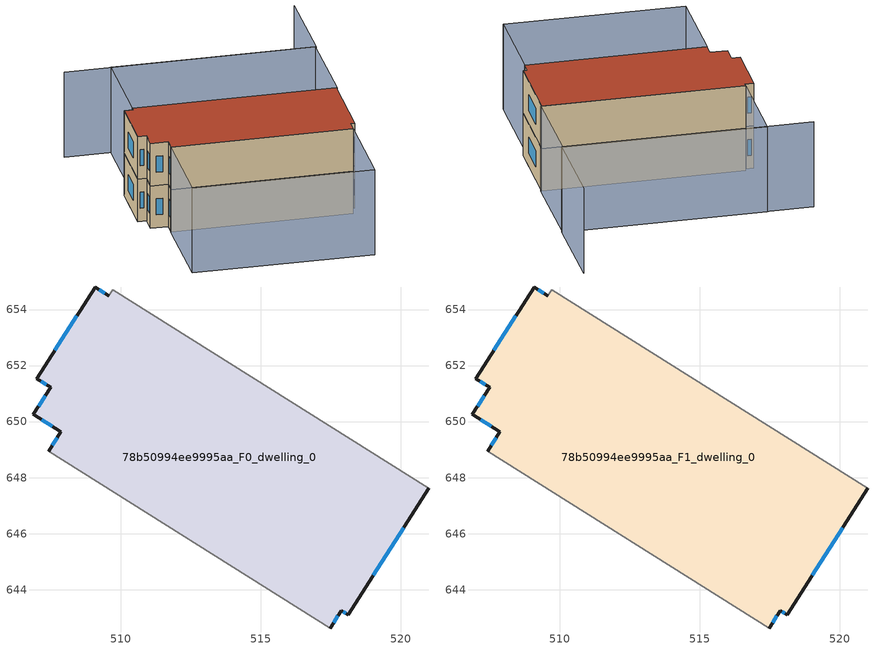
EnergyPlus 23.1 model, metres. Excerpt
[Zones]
78b50994ee9995aa_F0_dwelling_0
 floor ground (EU_floor_Construction): 521,647.62 518.12,643.1 517.88,643.25 517.48,642.63 507.43,648.94 507.86,649.63 506.88,650.26 507.5,651.22 507.01,651.53 509.09,654.8 509.58,654.49 509.71,654.7 z0
 wall outside (EU_wall_Construction): 509.58,654.49 509.09,654.8 507.01,651.53 507.5,651.22 506.88,650.26 507.86,649.63 507.43,648.94 / 517.48,642.63 517.88,643.25 518.12,643.1 521,647.62 z0:3
 wall adiabatic (EU_wall_Construction): 521,647.62 509.71,654.7 509.58,654.49 / 507.43,648.94 517.48,642.63 z0:3
 window (EU_Window_Construction): 509.43,654.59 509.24,654.71 / 519.01,644.51 520.1,646.21 / 517.95,643.21 518.04,643.15 / 517.61,642.83 517.76,643.06 / 507.73,649.42 507.56,649.16 / 507.19,650.06 507.56,649.83 / 507.31,650.92 507.08,650.56 / 507.16,651.43 507.34,651.32 / 508.44,653.79 507.65,652.55 z0.93:2.07
78b50994ee9995aa_F1_dwelling_0
 floor to 78b50994ee9995aa_F0_dwelling_0 (EU_floor_Construction): 521,647.62 518.12,643.1 517.88,643.25 517.48,642.63 507.43,648.94 507.86,649.63 506.88,650.26 507.5,651.22 507,651.53 509.09,654.8 509.58,654.49 509.71,654.7 z3
 wall outside (EU_wall_Construction): 509.58,654.49 509.09,654.8 507.01,651.53 507.5,651.22 506.88,650.26 507.86,649.63 507.43,648.94 / 517.48,642.63 517.88,643.25 518.12,643.1 521,647.62 z3:6
 wall adiabatic (EU_wall_Construction): 521,647.62 509.71,654.7 509.58,654.49 / 507.43,648.94 517.48,642.63 z3:6
 window (EU_Window_Construction): 509.43,654.59 509.24,654.71 / 519.01,644.51 520.1,646.21 / 517.95,643.21 518.04,643.15 / 517.61,642.83 517.76,643.06 / 507.73,649.42 507.56,649.16 / 507.19,650.06 507.56,649.83 / 507.31,650.92 507.08,650.56 / 507.16,651.43 507.34,651.32 / 508.44,653.79 507.65,652.55 z3.93:5.07
 roof outside (EU_roof_Construction): 518.12,643.1 521,647.62 509.71,654.7 509.58,654.49 509.09,654.8 507.01,651.53 507.5,651.22 506.88,650.26 507.86,649.63 507.43,648.94 517.48,642.63 517.88,643.25 z6
shading: 527.54,657.91 524.3,652.74 / 524.3,652.74 510.39,661.47 / 514.24,637.47 504.17,643.79 / 504.17,643.79 507.41,648.96 / 507.41,648.96 517.48,642.63 / 517.48,642.63 514.24,637.47 / 521.03,647.6 509.72,654.7 / 509.72,654.7 512.95,659.87 / 512.95,659.87 524.27,652.76 / 524.27,652.76 521.03,647.6 z0:6
[Building]
EU S2 Campaign: North Axis=0; Terrain=City; Solar Distribution=FullExterior
[Site:Location]
Montreal-Trudeau.Intl.AP: Latitude=45.4667; Longitude=-73.75; Time Zone=-5; Elevation=36
[SizingPeriod:WeatherFileDays]
AnnualSizingPeriod: Begin Month=1; Begin Day of Month=1; End Month=12; End Day of Month=31; Day of Week for Start Day=Monday; Use Weather File Daylight Saving Period=No; Use Weather File Rain and Snow Indicators=No
[MATERIAL]
EU_InternalMass_Material: Roughness=MediumRough; Thickness=0.1; Conductivity=1; Density=1800; Specific Heat=900; Thermal Absorptance=0.9; Solar Absorptance=0.7; Visible Absorptance=0.7
[MATERIAL:NOMASS] Roughness=MediumRough; Thermal Absorptance=0.9; Solar Absorptance=0.7; Visible Absorptance=0.7
Name | Thermal Resistance
EU_wall_NoMass; EU_floor_NoMass | 1.51479
EU_roof_NoMass | 2.84114
[WINDOWMATERIAL:SIMPLEGLAZINGSYSTEM]
EU_Window_SimpleGlazing: UFactor=3.53504; Solar Heat Gain Coefficient=0.8; Visible Transmittance=0.8
[CONSTRUCTION]
EU_wall_Construction: EU_wall_NoMass
EU_roof_Construction: EU_roof_NoMass
EU_floor_Construction: EU_floor_NoMass
EU_Window_Construction: EU_Window_SimpleGlazing
EU_InternalMass_Construction: EU_InternalMass_Material
[ZONE] Type=1; Multiplier=1; Ceiling Height=autocalculate; Floor Area=autocalculate; Part of Total Floor Area=Yes
Name | Volume
78b50994ee9995aa_F0_dwelling_0 | 246.843
78b50994ee9995aa_F1_dwelling_0 | 246.842
[INTERNALMASS] Construction=EU_InternalMass_Construction; Surface Area=82.2806
Name | Zone or ZoneList
78b50994ee9995aa_F0_dwelling_0_EU_InternalMass | 78b50994ee9995aa_F0_dwelling_0
78b50994ee9995aa_F1_dwelling_0_EU_InternalMass | 78b50994ee9995aa_F1_dwelling_0
[OTHEREQUIPMENT] Fuel Type=Electricity; Design Level Calculation Method=Watts/Area; Power per Zone Floor Area=1; Fraction Latent=0; Fraction Radiant=0; Fraction Lost=0; Carbon Dioxide Generation Rate=0; EndUse Subcategory=EU_Step8_InternalGains
Name | Zone or ZoneList or Space or SpaceList | Schedule
EU_Step8_InternalGain_78b50994ee9995aa_F0_dwelling_0_f000 | 78b50994ee9995aa_F0_dwelling_0 | EU_Step8_GainSchedule_78b50994ee9995aa_F0_dwelling_0_f000
EU_Step8_InternalGain_78b50994ee9995aa_F1_dwelling_0_f000 | 78b50994ee9995aa_F1_dwelling_0 | EU_Step8_GainSchedule_78b50994ee9995aa_F1_dwelling_0_f000
[ZONEVENTILATION:DESIGNFLOWRATE] Schedule=EU_AlwaysOn; Design Flow Rate Calculation Method=AirChanges/Hour; Air Changes per Hour=0.775154; Ventilation Type=Natural; Fan Pressure Rise=0; Fan Total Efficiency=1; Constant Term Coefficient=1; Temperature Term Coefficient=0; Velocity Term Coefficient=0; Velocity Squared Term Coefficient=0; Minimum Indoor Temperature=-100; Maximum Indoor Temperature=100; Delta Temperature=-100; Minimum Outdoor Temperature=-100; Maximum Outdoor Temperature=100; Maximum Wind Speed=40
Name | Zone or ZoneList or Space or SpaceList
EU_ConstantAir_78b50994ee9995aa_F0_dwelling_0 | 78b50994ee9995aa_F0_dwelling_0
EU_ConstantAir_78b50994ee9995aa_F1_dwelling_0 | 78b50994ee9995aa_F1_dwelling_0
[HVACTEMPLATE:THERMOSTAT] Constant Heating Setpoint=20; Constant Cooling Setpoint=50
EU_HeatOnly_78b50994ee9995aa_F0_dwelling_0; EU_HeatOnly_78b50994ee9995aa_F1_dwelling_0
[HVACTEMPLATE:ZONE:IDEALLOADSAIRSYSTEM] System Availability Schedule=EU_AlwaysOn; Maximum Heating Supply Air Temperature=50; Minimum Cooling Supply Air Temperature=13; Maximum Heating Supply Air Humidity Ratio=0.0156; Minimum Cooling Supply Air Humidity Ratio=0.0077; Heating Limit=NoLimit; Cooling Limit=NoLimit; Heating Availability Schedule=EU_AlwaysOn; Cooling Availability Schedule=EU_CoolingOff; Dehumidification Control Type=ConstantSensibleHeatRatio; Cooling Sensible Heat Ratio=0.7; Dehumidification Setpoint=60; Humidification Control Type=None; Humidification Setpoint=30; Outdoor Air Method=None; Outdoor Air Flow Rate per Person=0.00944; Outdoor Air Flow Rate per Zone Floor Area=0; Outdoor Air Flow Rate per Zone=0; Demand Controlled Ventilation Type=None; Outdoor Air Economizer Type=NoEconomizer; Heat Recovery Type=None; Sensible Heat Recovery Effectiveness=0.7; Latent Heat Recovery Effectiveness=0.65
Name | Template Thermostat
78b50994ee9995aa_F0_dwelling_0 | EU_HeatOnly_78b50994ee9995aa_F0_dwelling_0
78b50994ee9995aa_F1_dwelling_0 | EU_HeatOnly_78b50994ee9995aa_F1_dwelling_0
[SIZING:ZONE] Zone Cooling Design Supply Air Temperature Input Method=SupplyAirTemperature; Zone Cooling Design Supply Air Temperature=13; Zone Heating Design Supply Air Temperature Input Method=SupplyAirTemperature; Zone Heating Design Supply Air Temperature=50; Zone Cooling Design Supply Air Humidity Ratio=0.008; Zone Heating Design Supply Air Humidity Ratio=0.008; Cooling Design Air Flow Method=DesignDay; Cooling Design Air Flow Rate=0; Cooling Minimum Air Flow per Zone Floor Area=0.000762; Cooling Minimum Air Flow=0; Cooling Minimum Air Flow Fraction=0.2; Heating Design Air Flow Method=DesignDay; Heating Design Air Flow Rate=0; Heating Maximum Air Flow per Zone Floor Area=0.002032; Heating Maximum Air Flow=0.141576; Heating Maximum Air Flow Fraction=0.3; Account for Dedicated Outdoor Air System=No; Dedicated Outdoor Air System Control Strategy=NeutralSupplyAir; Dedicated Outdoor Air Low Setpoint Temperature for Design=autosize; Dedicated Outdoor Air High Setpoint Temperature for Design=autosize; Zone Load Sizing Method=Sensible Load Only No Latent Load; Zone Latent Cooling Design Supply Air Humidity Ratio Input Method=HumidityRatioDifference; Zone Cooling Design Supply Air Humidity Ratio Difference=0.005; Zone Latent Heating Design Supply Air Humidity Ratio Input Method=HumidityRatioDifference; Zone Humidification Design Supply Air Humidity Ratio Difference=0.005
78b50994ee9995aa_F0_dwelling_0; 78b50994ee9995aa_F1_dwelling_0
[SCHEDULE:CONSTANT]
Name | Hourly Value
EU_AlwaysOn | 1
EU_CoolingOff | 0
[SCHEDULE:FILE] Column Number=1; Rows to Skip at Top=0; Number of Hours of Data=8760; Column Separator=Comma; Interpolate to Timestep=No; Minutes per Item=60; Adjust Schedule for Daylight Savings=Yes
Name | File
EU_Step8_GainSchedule_78b50994ee9995aa_F0_dwelling_0_f000 | ../../schedules/78b50994ee9995aa/78b50994ee9995aa_F0_dwelling_0_f000_gain.csv
EU_Step8_GainSchedule_78b50994ee9995aa_F1_dwelling_0_f000 | ../../schedules/78b50994ee9995aa/78b50994ee9995aa_F1_dwelling_0_f000_gain.csv
